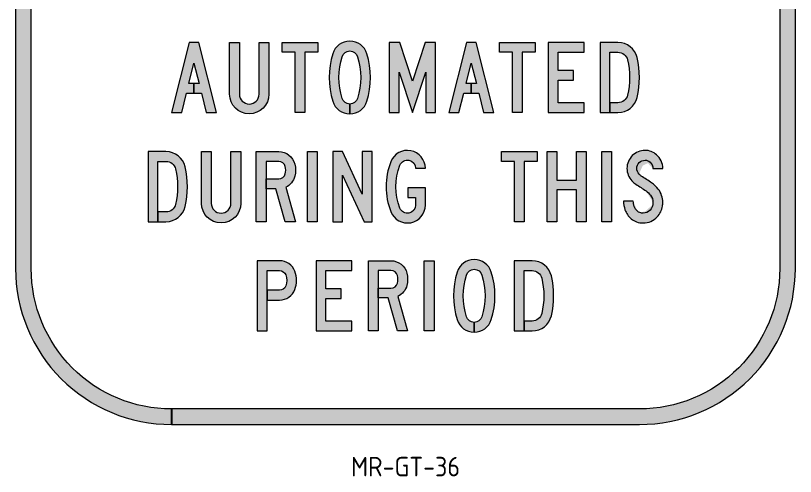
# Model space of a CAD drawing. Header units: millimetres. Extents: x 3807 to 3907, y 4589 to 4825.
# Drawn here: x 3807.5 to 3907.5, y 4588.5 to 4647.6 of the extents above; entities that cross this region are included whole.
import ezdxf
from ezdxf.enums import TextEntityAlignment as Align

# ---------------------------------------------------------------- set-up
doc = ezdxf.new("R2010")
doc.units = ezdxf.units.MM
doc.linetypes.add('CENTERX2', pattern=[101.6, 63.5, -12.7, 12.7, -12.7])
doc.layers.add('GSBWFILL', color=3, linetype='Continuous', lineweight=0)
doc.layers.add('T18', color=4, linetype='Continuous')
doc.layers.add('T25', color=1, linetype='Continuous')
doc.styles.add('ISO', font='isocp2.shx')

# ---------------------------------------------------------------- blocks, each defined once
blk = doc.blocks.new('*U94')
at = {"layer": 'GSBWFILL', "transparency": 33554687}
blk.add_hatch(color=256, dxfattribs=at).paths.add_polyline_path([(-29.98, -115), (30, -115, 0.414214), (50, -95), (50, 95, 0.414214), (30, 115), (-30, 115, 0.414214), (-50, 95), (-50, -95, 0.414214), (-30, -115), (-30, -113, -0.414214), (-48, -95), (-48, 95, -0.414214), (-30, 113), (30, 113, -0.414214), (48, 95), (48, -95, -0.414214), (30, -113), (-29.98, -113)])
at = {"layer": 'GSBWFILL', "linetype": 'Continuous', "transparency": 33554687}
blk.add_lwpolyline([(-29.98, -115), (30, -115, 0.414214), (50, -95), (50, 95, 0.414214), (30, 115), (-30, 115, 0.414214), (-50, 95), (-50, -95, 0.414214), (-30, -115), (-30, -113, -0.414214), (-48, -95), (-48, 95, -0.414214), (-30, 113), (30, 113, -0.414214), (48, 95), (48, -95, -0.414214), (30, -113), (-29.98, -113), (-29.98, -115)], format="xyb", close=True, dxfattribs=at).dxf.unprotected_set("ltscale", 0)
blk = doc.blocks.new('*U62')
at = {"layer": 'GSBWFILL', "linetype": 'Continuous'}
blk.add_hatch(color=256, dxfattribs=at).paths.add_polyline_path([(28, 172), (50.9, 172, -0.348682), (78.2, 150.4, -0.114899), (78.2, 49.6, -0.348682), (50.9, 28), (28, 28), (28, 0), (50.9, 0, 0.348682), (105.5, 43.3, 0.114899), (105.5, 156.7, 0.348682), (50.9, 200), (0, 200), (0, 0), (28, 0)])
at = {"layer": 'GSBWFILL'}
blk.add_lwpolyline([(28, 28), (28, 0), (50.9, 0, 0.348682), (105.5, 43.3, 0.114899), (105.5, 156.7, 0.348682), (50.9, 200), (0, 200), (0, 0), (28, 0), (28, 172), (50.9, 172, -0.348682), (78.2, 150.4, -0.114899), (78.2, 49.6, -0.348682), (50.9, 28)], format="xyb", close=True, dxfattribs=at)
blk = doc.blocks.new('*U63')
at = {"layer": 'GSBWFILL', "linetype": 'Continuous'}
blk.add_hatch(color=256, dxfattribs=at).paths.add_polyline_path([(28, 200), (0, 200), (0, 52.5, 1), (112, 52.5), (112, 200), (84, 200), (84, 52.5, -1), (28, 52.5)])
at = {"layer": 'GSBWFILL'}
blk.add_lwpolyline([(28, 200), (28, 52.5, 1), (84, 52.5), (84, 200), (112, 200), (112, 52.5, -1), (0, 52.5), (0, 200)], format="xyb", close=True, dxfattribs=at)
blk = doc.blocks.new('*U64')
at = {"layer": 'GSBWFILL', "linetype": 'Continuous'}
blk.add_hatch(color=256, dxfattribs=at).paths.add_polyline_path([(0, 0), (28, 0), (28, 172), (64.3, 172, -0.344881), (82.7, 157.6, -0.12178), (82.7, 136.4, -0.344881), (64.3, 122), (28, 122), (28, 94), (56.1, 94), (82.9, 0), (112, 0), (84, 98.3, 0.227614), (109.9, 129.7, 0.12178), (109.9, 164.3, 0.344881), (64.3, 200), (0, 200)])
at = {"layer": 'GSBWFILL'}
blk.add_lwpolyline([(64.3, 122, 0.344881), (82.7, 136.4, 0.12178), (82.7, 157.6, 0.344881), (64.3, 172), (28, 172), (28, 0), (0, 0), (0, 200), (64.3, 200, -0.344881), (109.9, 164.3, -0.12178), (109.9, 129.7, -0.227614), (84, 98.3), (112, 0), (82.9, 0), (56.1, 94), (28, 94), (28, 122)], format="xyb", close=True, dxfattribs=at)
blk = doc.blocks.new('*U65')
at = {"layer": 'GSBWFILL', "linetype": 'Continuous'}
blk.add_hatch(color=256, dxfattribs=at).paths.add_polyline_path([(0, 200), (28, 200), (28, 0), (0, 0)])
at = {"layer": 'GSBWFILL'}
blk.add_lwpolyline([(0, 200), (28, 200), (28, 0), (0, 0)], close=True, dxfattribs=at)
blk = doc.blocks.new('*U66')
at = {"layer": 'GSBWFILL', "linetype": 'Continuous'}
blk.add_hatch(color=256, dxfattribs=at).paths.add_polyline_path([(28, 133), (90, 0), (112, 0), (112, 200), (84, 200), (84, 79.1), (27.7, 200), (0, 200), (0, 0), (28, 0)])
at = {"layer": 'GSBWFILL'}
blk.add_lwpolyline([(90, 0), (112, 0), (112, 200), (84, 200), (84, 79.1), (27.7, 200), (0, 200), (0, 0), (28, 0), (28, 133)], close=True, dxfattribs=at)
blk = doc.blocks.new('*U67')
at = {"layer": 'GSBWFILL', "linetype": 'Continuous'}
blk.add_hatch(color=256, dxfattribs=at).paths.add_polyline_path([(84, 152.5), (112, 152.5, 0.827503), (13.6, 171.2, 0.190476), (13.6, 28.8, 0.827503), (112, 47.5), (112, 97), (62, 97), (62, 69), (84, 69), (84, 47.5, -0.827503), (39.6, 39, -0.190476), (39.6, 161, -0.827503)])
at = {"layer": 'GSBWFILL'}
blk.add_lwpolyline([(84, 69), (84, 47.5, -0.827503), (39.6, 39, -0.190476), (39.6, 161, -0.827503), (84, 152.5), (112, 152.5, 0.827503), (13.6, 171.2, 0.190476), (13.6, 28.8, 0.827503), (112, 47.5), (112, 97), (62, 97), (62, 69)], format="xyb", close=True, dxfattribs=at)
blk = doc.blocks.new('*U61')
at = {"layer": 'GSBWFILL', "color": 28}
for name, p, xscale, yscale, zscale in [('*U62', (0, 0), 0.045, 0.045, 0.045), ('*U63', (6.84, 0), 0.045, 0.045, 0.045), ('*U64', (13.86, 0), 0.045, 0.045, 0.045), ('*U66', (23.67, 0), 0.045, 0.045, 0.045), ('*U67', (30.51, 0), 0.04499999999999999, 0.04499999999999999, 0.04499999999999999), ('*U65', (20.43, 0), 0.04499999999999996, 0.04499999999999996, 0.04499999999999996)]:
    blk.add_blockref(name, p, dxfattribs=dict(at, xscale=xscale, yscale=yscale, zscale=zscale))
blk = doc.blocks.new('*U69')
at = {"layer": 'GSBWFILL', "linetype": 'Continuous'}
blk.add_hatch(color=256, dxfattribs=at).paths.add_polyline_path([(37, 172), (0, 172), (0, 200), (102, 200), (102, 172), (65, 172), (65, 0), (37, 0)])
at = {"layer": 'GSBWFILL'}
blk.add_lwpolyline([(37, 172), (0, 172), (0, 200), (102, 200), (102, 172), (65, 172), (65, 0), (37, 0)], close=True, dxfattribs=at)
blk = doc.blocks.new('*U70')
at = {"layer": 'GSBWFILL', "linetype": 'Continuous'}
blk.add_hatch(color=256, dxfattribs=at).paths.add_polyline_path([(84, 119), (28, 119), (28, 200), (0, 200), (0, 0), (28, 0), (28, 91), (84, 91), (84, 0), (112, 0), (112, 200), (84, 200)])
at = {"layer": 'GSBWFILL'}
blk.add_lwpolyline([(0, 200), (28, 200), (28, 119), (84, 119), (84, 200), (112, 200), (112, 0), (84, 0), (84, 91), (28, 91), (28, 0), (0, 0)], close=True, dxfattribs=at)
blk = doc.blocks.new('*U71')
at = {"layer": 'GSBWFILL', "linetype": 'Continuous'}
blk.add_hatch(color=256, dxfattribs=at).paths.add_polyline_path([(0, 200), (28, 200), (28, 0), (0, 0)])
at = {"layer": 'GSBWFILL'}
blk.add_lwpolyline([(0, 200), (28, 200), (28, 0), (0, 0)], close=True, dxfattribs=at)
blk = doc.blocks.new('*U72')
at = {"layer": 'GSBWFILL'}
h = blk.add_hatch(color=256, dxfattribs=at)
edge = h.paths.add_edge_path()
edge.add_arc((-588.5, -858.1), 1149.1, 55.3909, 57.1046, ccw=False)
edge.add_arc((31.2, 39.9), 58.1, 37.8845, 55.3909, ccw=False)
edge.add_arc((51.1, 55.3), 32.9, 0, 37.8845, ccw=False)
edge.add_arc((45.4, 55.3), 38.6, 350.8629, 360, ccw=False)
edge.add_arc((52.5, 54.2), 31.4, 317.2967, 350.8629, ccw=False)
edge.add_arc((56.4, 50.6), 26.1, 270, 317.2967, ccw=False)
edge.add_arc((56.4, 55), 30.5, 251.079, 270, ccw=False)
edge.add_arc((52.9, 44.9), 19.8, 229.3133, 251.079, ccw=False)
edge.add_arc((61.1, 54.4), 32.4, 199.4306, 229.3133, ccw=False)
edge.add_arc((73.8, 58.9), 45.8, 180.0011, 199.4303, ccw=False)
edge.add_line((28, 58.9), (0, 58.9))
edge.add_arc((73.8, 58.9), 73.8, 180.0007, 199.4304)
edge.add_arc((61.1, 54.4), 60.4, 199.4306, 229.3133)
edge.add_arc((52.9, 44.9), 47.8, 229.3133, 251.079)
edge.add_arc((56.4, 55), 58.5, 251.079, 270)
edge.add_arc((56.4, 50.6), 54.1, 270, 317.2967)
edge.add_arc((52.5, 54.2), 59.4, 317.2967, 350.8629)
edge.add_arc((45.4, 55.3), 66.6, 350.8629, 360)
edge.add_arc((51.1, 55.3), 60.9, 360, 397.8845)
edge.add_arc((31.2, 39.9), 86.1, 37.8845, 55.3909)
edge.add_arc((-588.5, -858.1), 1177.1, 55.3909, 57.1046)
edge.add_arc((70, 159.9), 35.3, 223.0176, 237.1046, ccw=False)
edge.add_arc((61.5, 152), 23.6, 180, 223.0176, ccw=False)
edge.add_arc((61.4, 152), 23.5, 89.9999, 180, ccw=False)
edge.add_arc((61.4, 153.7), 21.8, 48.6785, 90, ccw=False)
edge.add_arc((59.7, 151.8), 24.3, 0, 48.6785, ccw=False)
edge.add_line((84, 151.8), (112, 151.8))
edge.add_arc((59.7, 151.8), 52.3, 0, 48.6785)
edge.add_arc((61.4, 153.7), 49.8, 48.6785, 90)
edge.add_arc((61.4, 152), 51.5, 89.9999, 180)
edge.add_arc((61.5, 152), 51.6, 180, 223.0176)
edge.add_arc((70, 159.9), 63.3, 223.0176, 237.1046)
blk.add_lwpolyline([(35.6, 106.8, -0.007478), (64.2, 87.7, -0.076535), (77.1, 75.6, -0.166825), (84, 55.3, -0.039889), (83.5, 49.2, -0.147516), (75.6, 32.9, -0.209351), (56.4, 24.5, -0.082747), (46.5, 26.1, -0.095257), (40, 29.9, -0.131132), (30.6, 43.6, -0.084979), (28, 58.9), (0, 58.9, 0.084982), (4.2, 34.3, 0.131132), (21.8, 8.6, 0.095257), (37.4, -0.3, 0.082747), (56.4, -3.5, 0.209351), (96.2, 13.9, 0.147516), (111.2, 44.8, 0.039889), (112, 55.3, 0.166825), (99.2, 92.8, 0.076535), (80.1, 110.8, 0.007478), (50.8, 130.3, -0.061544), (44.2, 135.9, -0.189935), (37.9, 152, -0.414214), (61.4, 175.5, -0.182279), (75.7, 170.1, -0.215653), (84, 151.8), (112, 151.8, 0.215653), (94.2, 191.1, 0.182279), (61.4, 203.5, 0.414214), (9.9, 152, 0.189935), (23.7, 116.8, 0.061544)], format="xyb", close=True, dxfattribs=at)
blk = doc.blocks.new('*U68')
at = {"layer": 'GSBWFILL', "color": 28}
for name, p, xscale, yscale, zscale in [('*U69', (0, 0), 0.045, 0.045, 0.045), ('*U70', (5.85, 0), 0.045, 0.045, 0.045), ('*U72', (15.66, 0), 0.04499998902374098, 0.045, 0.04499998902374098), ('*U71', (12.87, 0), 0.04499999999999994, 0.04499999999999994, 0.04499999999999994)]:
    blk.add_blockref(name, p, dxfattribs=dict(at, xscale=xscale, yscale=yscale, zscale=zscale))
blk = doc.blocks.new('*U60')
at = {"layer": 'GSBWFILL'}
for name, p in [('*U61', (-33, 0)), ('*U68', (12.3, 0))]:
    blk.add_blockref(name, p, dxfattribs=at)
blk = doc.blocks.new('*U40')
at = {"layer": 'GSBWFILL', "linetype": 'Continuous'}
blk.add_hatch(color=256, dxfattribs=at).paths.add_polyline_path([(64, 140.6), (78.4, 83), (64, 83), (64, 55), (85.4, 55), (99.1, 0), (128, 0), (78, 200), (50, 200), (0, 0), (28.9, 0), (42.6, 55), (64, 55), (64, 83), (49.6, 83)])
at = {"layer": 'GSBWFILL'}
blk.add_lwpolyline([(64, 83), (49.6, 83), (64, 140.6), (78.4, 83), (64, 83), (64, 55), (85.4, 55), (99.1, 0), (128, 0), (78, 200), (50, 200), (0, 0), (28.9, 0), (42.6, 55), (64, 55)], close=True, dxfattribs=at)
blk = doc.blocks.new('*U41')
at = {"layer": 'GSBWFILL', "linetype": 'Continuous'}
blk.add_hatch(color=256, dxfattribs=at).paths.add_polyline_path([(28, 200), (0, 200), (0, 52.5, 1), (112, 52.5), (112, 200), (84, 200), (84, 52.5, -1), (28, 52.5)])
at = {"layer": 'GSBWFILL'}
blk.add_lwpolyline([(28, 200), (28, 52.5, 1), (84, 52.5), (84, 200), (112, 200), (112, 52.5, -1), (0, 52.5), (0, 200)], format="xyb", close=True, dxfattribs=at)
blk = doc.blocks.new('*U42')
at = {"layer": 'GSBWFILL', "linetype": 'Continuous'}
blk.add_hatch(color=256, dxfattribs=at).paths.add_polyline_path([(37, 172), (0, 172), (0, 200), (102, 200), (102, 172), (65, 172), (65, 0), (37, 0)])
at = {"layer": 'GSBWFILL'}
blk.add_lwpolyline([(37, 172), (0, 172), (0, 200), (102, 200), (102, 172), (65, 172), (65, 0), (37, 0)], close=True, dxfattribs=at)
blk = doc.blocks.new('*U43')
at = {"layer": 'GSBWFILL', "linetype": 'Continuous'}
blk.add_hatch(color=256, dxfattribs=at).paths.add_polyline_path([(81, 40.6, -0.328043), (59, 24.5), (59, -3.5, 0.328109), (107.7, 32.3, 0.152381), (107.7, 167.7, 0.735537), (10.3, 167.7, 0.152381), (10.3, 32.3, 0.328163), (59, -3.5), (59, 24.5, -0.328163), (37, 40.6, -0.152381), (37, 159.4, -0.735537), (81, 159.4, -0.152381)])
at = {"layer": 'GSBWFILL'}
blk.add_lwpolyline([(59, 24.5, -0.328163), (37, 40.6, -0.152381), (37, 159.4, -0.735537), (81, 159.4, -0.152381), (81, 40.6, -0.328043), (59, 24.5), (59, -3.5, 0.328109), (107.7, 32.3, 0.152381), (107.7, 167.7, 0.735537), (10.3, 167.7, 0.152381), (10.3, 32.3, 0.328163), (59, -3.5)], format="xyb", close=True, dxfattribs=at)
blk = doc.blocks.new('*U44')
at = {"layer": 'GSBWFILL', "linetype": 'Continuous'}
blk.add_hatch(color=256, dxfattribs=at).paths.add_polyline_path([(66, 0), (104, 115.2), (104, 0), (132, 0), (132, 200), (102.5, 200), (66, 89.3), (29.5, 200), (0, 200), (0, 0), (28, 0), (28, 115.2)])
at = {"layer": 'GSBWFILL'}
blk.add_lwpolyline([(66, 0), (104, 115.2), (104, 0), (132, 0), (132, 200), (102.5, 200), (66, 89.3), (29.5, 200), (0, 200), (0, 0), (28, 0), (28, 115.2)], close=True, dxfattribs=at)
blk = doc.blocks.new('*U45')
at = {"layer": 'GSBWFILL', "linetype": 'Continuous'}
blk.add_hatch(color=256, dxfattribs=at).paths.add_polyline_path([(64, 140.6), (78.4, 83), (64, 83), (64, 55), (85.4, 55), (99.1, 0), (128, 0), (78, 200), (50, 200), (0, 0), (28.9, 0), (42.6, 55), (64, 55), (64, 83), (49.6, 83)])
at = {"layer": 'GSBWFILL'}
blk.add_lwpolyline([(64, 83), (49.6, 83), (64, 140.6), (78.4, 83), (64, 83), (64, 55), (85.4, 55), (99.1, 0), (128, 0), (78, 200), (50, 200), (0, 0), (28.9, 0), (42.6, 55), (64, 55)], close=True, dxfattribs=at)
blk = doc.blocks.new('*U46')
at = {"layer": 'GSBWFILL', "linetype": 'Continuous'}
blk.add_hatch(color=256, dxfattribs=at).paths.add_polyline_path([(37, 172), (0, 172), (0, 200), (102, 200), (102, 172), (65, 172), (65, 0), (37, 0)])
at = {"layer": 'GSBWFILL'}
blk.add_lwpolyline([(37, 172), (0, 172), (0, 200), (102, 200), (102, 172), (65, 172), (65, 0), (37, 0)], close=True, dxfattribs=at)
blk = doc.blocks.new('*U47')
at = {"layer": 'GSBWFILL', "linetype": 'Continuous'}
blk.add_hatch(color=256, dxfattribs=at).paths.add_polyline_path([(28, 28), (28, 92), (71.8, 92), (71.8, 120), (28, 120), (28, 172), (102, 172), (102, 200), (0, 200), (0, 0), (102, 0), (102, 28)])
at = {"layer": 'GSBWFILL'}
blk.add_lwpolyline([(28, 28), (28, 92), (71.8, 92), (71.8, 120), (28, 120), (28, 172), (102, 172), (102, 200), (0, 200), (0, 0), (102, 0), (102, 28)], close=True, dxfattribs=at)
blk = doc.blocks.new('*U48')
at = {"layer": 'GSBWFILL', "linetype": 'Continuous'}
blk.add_hatch(color=256, dxfattribs=at).paths.add_polyline_path([(28, 172), (50.9, 172, -0.348682), (78.2, 150.4, -0.114899), (78.2, 49.6, -0.348682), (50.9, 28), (28, 28), (28, 0), (50.9, 0, 0.348682), (105.5, 43.3, 0.114899), (105.5, 156.7, 0.348682), (50.9, 200), (0, 200), (0, 0), (28, 0)])
at = {"layer": 'GSBWFILL'}
blk.add_lwpolyline([(28, 28), (28, 0), (50.9, 0, 0.348682), (105.5, 43.3, 0.114899), (105.5, 156.7, 0.348682), (50.9, 200), (0, 200), (0, 0), (28, 0), (28, 172), (50.9, 172, -0.348682), (78.2, 150.4, -0.114899), (78.2, 49.6, -0.348682), (50.9, 28)], format="xyb", close=True, dxfattribs=at)
blk = doc.blocks.new('*U39')
at = {"layer": 'T18', "color": 28}
for name, p, xscale, yscale, zscale in [('*U40', (0, 0), 0.045, 0.045, 0.045), ('*U41', (7.45, 0), 0.045, 0.045, 0.045), ('*U42', (14.18, 0), 0.045, 0.045, 0.045), ('*U43', (20.21, 0), 0.04499999999999982, 0.04499999999999982, 0.04499999999999982), ('*U44', (27.93, 0), 0.045, 0.045, 0.045), ('*U45', (35.56, 0), 0.045, 0.045, 0.045), ('*U46', (42.04, 0), 0.045, 0.045, 0.045), ('*U47', (48.32, 0), 0.045, 0.045, 0.045), ('*U48', (54.96, 0), 0.045, 0.045, 0.045)]:
    blk.add_blockref(name, p, dxfattribs=dict(at, xscale=xscale, yscale=yscale, zscale=zscale))
blk = doc.blocks.new('*U38')
at = {"layer": 'T18'}
blk.add_blockref('*U39', (-30, 0), dxfattribs=at)
blk = doc.blocks.new('*U75')
at = {"layer": 'GSBWFILL', "linetype": 'Continuous'}
blk.add_hatch(color=256, dxfattribs=at).paths.add_polyline_path([(63.3, 172, -0.310029), (81, 159.8, -0.186244), (81, 128.2, -0.310029), (63.3, 116), (28, 116), (28, 88), (63.3, 88, 0.310029), (107.2, 118.1, 0.186244), (107.2, 169.9, 0.310029), (63.3, 200), (0, 200), (0, 0), (28, 0), (28, 172)])
at = {"layer": 'GSBWFILL'}
blk.add_lwpolyline([(63.3, 116), (28, 116), (28, 88), (63.3, 88, 0.310029), (107.2, 118.1, 0.186244), (107.2, 169.9, 0.310029), (63.3, 200), (0, 200), (0, 0), (28, 0), (28, 172), (63.3, 172, -0.310029), (81, 159.8, -0.186244), (81, 128.2, -0.310029)], format="xyb", close=True, dxfattribs=at)
blk = doc.blocks.new('*U76')
at = {"layer": 'GSBWFILL', "linetype": 'Continuous'}
blk.add_hatch(color=256, dxfattribs=at).paths.add_polyline_path([(28, 28), (28, 92), (71.8, 92), (71.8, 120), (28, 120), (28, 172), (102, 172), (102, 200), (0, 200), (0, 0), (102, 0), (102, 28)])
at = {"layer": 'GSBWFILL'}
blk.add_lwpolyline([(28, 28), (28, 92), (71.8, 92), (71.8, 120), (28, 120), (28, 172), (102, 172), (102, 200), (0, 200), (0, 0), (102, 0), (102, 28)], close=True, dxfattribs=at)
blk = doc.blocks.new('*U77')
at = {"layer": 'GSBWFILL', "linetype": 'Continuous'}
blk.add_hatch(color=256, dxfattribs=at).paths.add_polyline_path([(0, 0), (28, 0), (28, 172), (64.3, 172, -0.344881), (82.7, 157.6, -0.12178), (82.7, 136.4, -0.344881), (64.3, 122), (28, 122), (28, 94), (56.1, 94), (82.9, 0), (112, 0), (84, 98.3, 0.227614), (109.9, 129.7, 0.12178), (109.9, 164.3, 0.344881), (64.3, 200), (0, 200)])
at = {"layer": 'GSBWFILL'}
blk.add_lwpolyline([(64.3, 122, 0.344881), (82.7, 136.4, 0.12178), (82.7, 157.6, 0.344881), (64.3, 172), (28, 172), (28, 0), (0, 0), (0, 200), (64.3, 200, -0.344881), (109.9, 164.3, -0.12178), (109.9, 129.7, -0.227614), (84, 98.3), (112, 0), (82.9, 0), (56.1, 94), (28, 94), (28, 122)], format="xyb", close=True, dxfattribs=at)
blk = doc.blocks.new('*U78')
at = {"layer": 'GSBWFILL', "linetype": 'Continuous'}
blk.add_hatch(color=256, dxfattribs=at).paths.add_polyline_path([(0, 200), (28, 200), (28, 0), (0, 0)])
at = {"layer": 'GSBWFILL'}
blk.add_lwpolyline([(0, 200), (28, 200), (28, 0), (0, 0)], close=True, dxfattribs=at)
blk = doc.blocks.new('*U79')
at = {"layer": 'GSBWFILL', "linetype": 'Continuous'}
blk.add_hatch(color=256, dxfattribs=at).paths.add_polyline_path([(81, 40.6, -0.328043), (59, 24.5), (59, -3.5, 0.328109), (107.7, 32.3, 0.152381), (107.7, 167.7, 0.735537), (10.3, 167.7, 0.152381), (10.3, 32.3, 0.328163), (59, -3.5), (59, 24.5, -0.328163), (37, 40.6, -0.152381), (37, 159.4, -0.735537), (81, 159.4, -0.152381)])
at = {"layer": 'GSBWFILL'}
blk.add_lwpolyline([(59, 24.5, -0.328163), (37, 40.6, -0.152381), (37, 159.4, -0.735537), (81, 159.4, -0.152381), (81, 40.6, -0.328043), (59, 24.5), (59, -3.5, 0.328109), (107.7, 32.3, 0.152381), (107.7, 167.7, 0.735537), (10.3, 167.7, 0.152381), (10.3, 32.3, 0.328163), (59, -3.5)], format="xyb", close=True, dxfattribs=at)
blk = doc.blocks.new('*U80')
at = {"layer": 'GSBWFILL', "linetype": 'Continuous'}
blk.add_hatch(color=256, dxfattribs=at).paths.add_polyline_path([(28, 172), (50.9, 172, -0.348682), (78.2, 150.4, -0.114899), (78.2, 49.6, -0.348682), (50.9, 28), (28, 28), (28, 0), (50.9, 0, 0.348682), (105.5, 43.3, 0.114899), (105.5, 156.7, 0.348682), (50.9, 200), (0, 200), (0, 0), (28, 0)])
at = {"layer": 'GSBWFILL'}
blk.add_lwpolyline([(28, 28), (28, 0), (50.9, 0, 0.348682), (105.5, 43.3, 0.114899), (105.5, 156.7, 0.348682), (50.9, 200), (0, 200), (0, 0), (28, 0), (28, 172), (50.9, 172, -0.348682), (78.2, 150.4, -0.114899), (78.2, 49.6, -0.348682), (50.9, 28)], format="xyb", close=True, dxfattribs=at)
blk = doc.blocks.new('*U74')
at = {"layer": 'GSBWFILL', "color": 28}
for name, p, xscale, yscale, zscale in [('*U75', (0, 0), 0.04500000000000001, 0.04500000000000001, 0.04500000000000001), ('*U77', (14.24, 0), 0.045, 0.045, 0.045), ('*U79', (25.16, 0), 0.04500000000000001, 0.04500000000000001, 0.04500000000000001), ('*U76', (7.53, 0), 0.04499999999999999, 0.04499999999999999, 0.04499999999999999), ('*U78', (21.4, 0), 0.04499999999999995, 0.04499999999999995, 0.04499999999999995), ('*U80', (32.96, 0), 0.04499999999999999, 0.04499999999999999, 0.04499999999999999)]:
    blk.add_blockref(name, p, dxfattribs=dict(at, xscale=xscale, yscale=yscale, zscale=zscale))
blk = doc.blocks.new('*U73')
at = {"layer": 'GSBWFILL'}
blk.add_blockref('*U74', (-19, 0), dxfattribs=at)

msp = doc.modelspace()

# ---------------------------------------------------------------- block references
at = {"layer": 'GSBWFILL'}
for name, p in [('*U94', (3857.47, 4710.18)), ('*U60', (3857.47, 4621.18)), ('*U73', (3857.47, 4607.18))]:
    msp.add_blockref(name, p, dxfattribs=at)
at = {"layer": 'T18'}
msp.add_blockref('*U38', (3857.47, 4635.18), dxfattribs=at)

# ---------------------------------------------------------------- texts
at = {"layer": 'T25', "linetype": 'CENTERX2', "style": 'ISO'}
msp.add_text('MR-GT-36', height=2.5, dxfattribs=at).set_placement((3857.48, 4589.78), align=Align.MIDDLE_CENTER)

doc.saveas('drawing.dxf')
